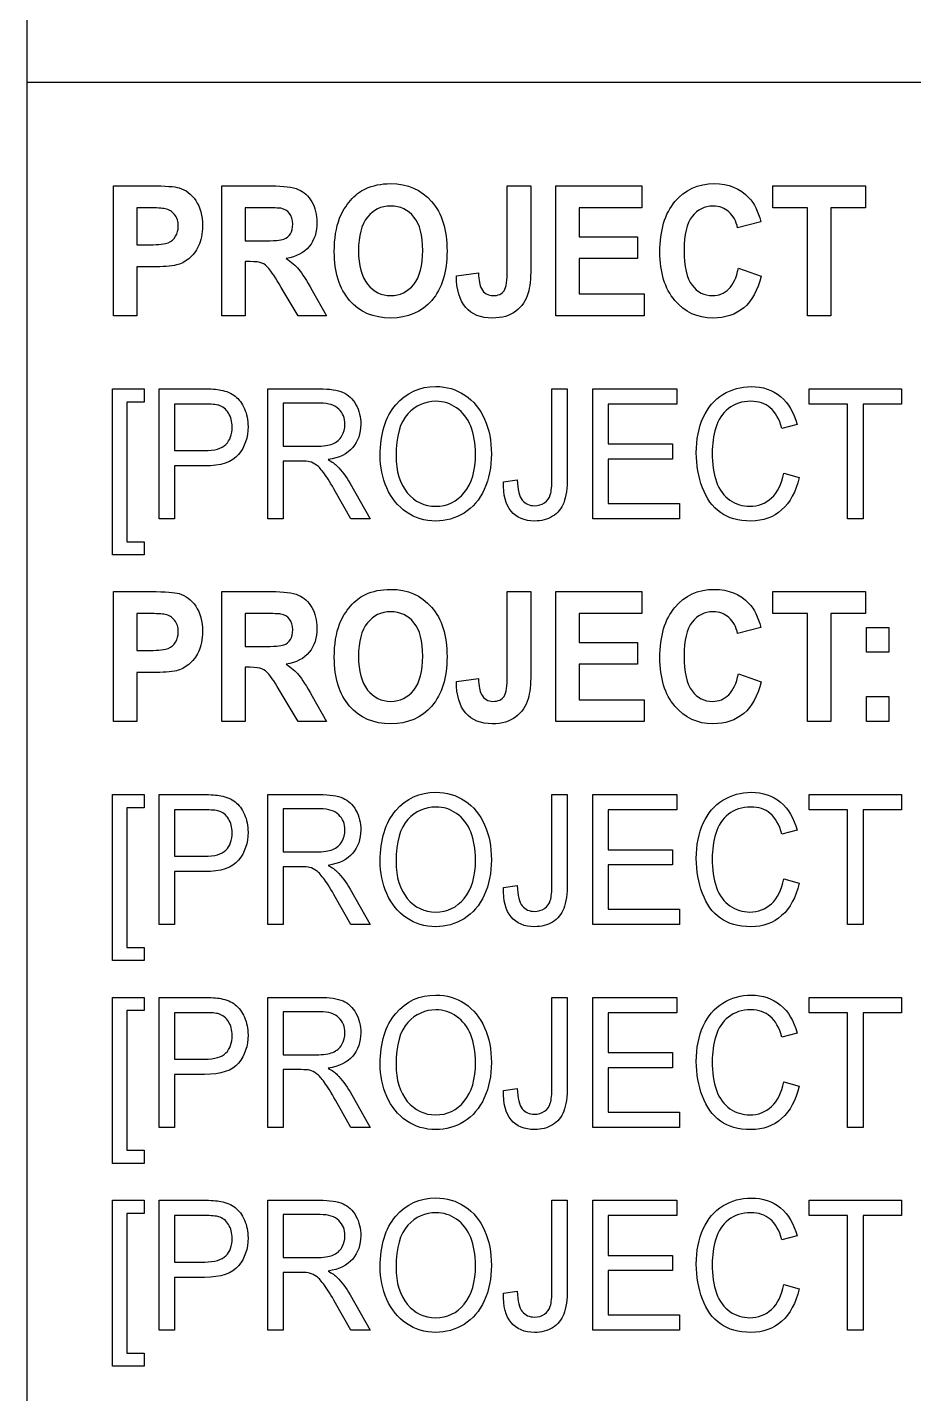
# Model space of a CAD drawing. Header units: millimetres. Extents: x 6 to 858, y 6 to 553.
# Drawn here: x 784.1 to 805.95, y 40.97 to 74.65 of the extents above; entities that cross this region are included whole.
import ezdxf

# ---------------------------------------------------------------- set-up
doc = ezdxf.new("R2010")
doc.units = ezdxf.units.MM
doc.layers.get('0').update_dxf_attribs({"linetype": 'CONTINUOUS'})

msp = doc.modelspace()

# ---------------------------------------------------------------- linework, layer by layer
at = {"color": 7}
for points in [[(784.09998, 9.299996), (784.09998, 550.299996)], [(784.1, 73.29999), (857.91324, 73.29999)], [(786.222758, 67.541306), (786.222758, 70.745346), (787.15137, 70.745346)], [(788.89519, 67.541306), (788.89519, 70.745346), (790.113153, 70.745346)], [(795.933087, 70.745333), (796.5098, 70.745333), (796.5098, 68.717126)], [(795.933087, 68.675601), (795.933087, 70.745333)], [(787.080976, 70.203337), (786.801416, 70.203326)], [(786.801416, 70.203326), (786.801416, 69.294131), (787.118129, 69.294131)], [(789.925468, 70.203319), (789.473871, 70.203319), (789.473871, 69.390296)], [(802.183113, 69.862363), (801.610312, 69.709374)], [(789.473871, 69.390296), (789.901996, 69.390296)], [(787.178731, 68.749925), (786.801416, 68.749925), (786.801416, 67.541306), (786.222758, 67.541306)], [(789.591162, 68.878872), (789.473871, 68.878872), (789.473871, 67.541306), (788.89519, 67.541306)], [(801.629872, 68.719313), (802.190937, 68.520425)], [(794.676049, 68.531354), (795.221466, 68.601291)], [(791.121904, 68.166378), (791.471858, 67.541306), (790.779797, 67.541306), (790.361418, 68.238501)], [(787.352735, 62.539126), (787.352735, 65.743166), (788.433824, 65.743166)], [(790.029079, 62.539126), (790.029079, 65.743166), (791.299798, 65.743166)], [(797.031768, 63.535752), (797.031768, 65.743174), (797.411051, 65.743174), (797.411051, 63.559794)], [(788.465097, 65.365064), (787.731995, 65.365064), (787.731995, 64.219827)], [(791.315446, 65.389105), (790.408339, 65.389105), (790.408339, 64.329105)], [(803.07654, 64.864577), (802.703137, 64.766225)], [(790.408339, 64.329105), (791.223571, 64.329105)], [(787.731995, 64.219827), (788.472921, 64.219827)], [(788.467065, 63.841723), (787.731995, 63.841723), (787.731995, 62.539126), (787.352735, 62.539126)], [(790.8482, 63.961924), (790.408339, 63.961924), (790.408339, 62.539121), (790.029079, 62.539126)], [(802.746146, 63.662513), (803.125406, 63.555423)], [(792.056372, 63.411168), (792.554891, 62.539126), (792.077877, 62.539126), (791.698617, 63.205723)], [(795.835332, 63.448329), (796.177462, 63.500783)], [(786.222758, 57.541306), (786.222758, 60.745346), (787.15137, 60.745346)], [(788.89519, 57.541306), (788.89519, 60.745346), (790.113153, 60.745346)], [(795.933087, 60.745333), (796.5098, 60.745333), (796.5098, 58.717126)], [(795.933087, 58.675601), (795.933087, 60.745333)], [(787.080976, 60.203337), (786.801416, 60.203326)], [(786.801416, 60.203326), (786.801416, 59.294131), (787.118129, 59.294131)], [(789.925468, 60.203319), (789.473871, 60.203319), (789.473871, 59.390296)], [(802.183113, 59.862363), (801.610312, 59.709374)], [(789.473871, 59.390296), (789.901996, 59.390296)], [(787.178731, 58.749925), (786.801416, 58.749925), (786.801416, 57.541306), (786.222758, 57.541306)], [(789.591162, 58.878872), (789.473871, 58.878872), (789.473871, 57.541306), (788.89519, 57.541306)], [(794.676049, 58.531354), (795.221466, 58.601291)], [(801.629872, 58.719313), (802.190937, 58.520425)], [(791.121904, 58.166378), (791.471858, 57.541306), (790.779797, 57.541306), (790.361418, 58.238501)], [(787.352735, 52.539126), (787.352735, 55.743166), (788.433824, 55.743166)], [(790.029079, 52.539126), (790.029079, 55.743166), (791.299798, 55.743166)], [(797.031768, 53.535752), (797.031768, 55.743174), (797.411051, 55.743174), (797.411051, 53.559794)], [(788.465097, 55.365064), (787.731995, 55.365064), (787.731995, 54.219827)], [(791.315446, 55.389105), (790.408339, 55.389105), (790.408339, 54.329105)], [(803.07654, 54.864577), (802.703137, 54.766225)], [(790.408339, 54.329105), (791.223571, 54.329105)], [(787.731995, 54.219827), (788.472921, 54.219827)], [(790.8482, 53.961924), (790.408339, 53.961924), (790.408339, 52.539121), (790.029079, 52.539126)], [(788.467065, 53.841723), (787.731995, 53.841723), (787.731995, 52.539126), (787.352735, 52.539126)], [(802.746146, 53.662513), (803.125406, 53.555423)], [(792.056372, 53.411168), (792.554891, 52.539126), (792.077877, 52.539126), (791.698617, 53.205723)], [(795.835332, 53.448329), (796.177462, 53.500783)], [(787.352735, 47.539126), (787.352735, 50.743166), (788.433824, 50.743166)], [(790.029079, 47.539126), (790.029079, 50.743166), (791.299798, 50.743166)], [(797.031768, 48.535752), (797.031768, 50.743174), (797.411051, 50.743174), (797.411051, 48.559794)], [(788.465097, 50.365064), (787.731995, 50.365064), (787.731995, 49.219827)], [(791.315446, 50.389105), (790.408339, 50.389105), (790.408339, 49.329105)], [(803.07654, 49.864577), (802.703137, 49.766225)], [(787.731995, 49.219827), (788.472921, 49.219827)], [(790.408339, 49.329105), (791.223571, 49.329105)], [(788.467065, 48.841723), (787.731995, 48.841723), (787.731995, 47.539126), (787.352735, 47.539126)], [(790.8482, 48.961924), (790.408339, 48.961924), (790.408339, 47.539121), (790.029079, 47.539126)], [(795.835332, 48.448329), (796.177462, 48.500783)], [(802.746146, 48.662513), (803.125406, 48.555423)], [(792.056372, 48.411168), (792.554891, 47.539126), (792.077877, 47.539126), (791.698617, 48.205723)], [(787.352735, 42.539126), (787.352735, 45.743166), (788.433824, 45.743166)], [(790.029079, 42.539126), (790.029079, 45.743166), (791.299798, 45.743166)], [(797.031768, 43.535752), (797.031768, 45.743174), (797.411051, 45.743174), (797.411051, 43.559794)], [(788.465097, 45.365064), (787.731995, 45.365064), (787.731995, 44.219827)], [(791.315446, 45.389105), (790.408339, 45.389105), (790.408339, 44.329105)], [(803.07654, 44.864577), (802.703137, 44.766225)], [(787.731995, 44.219827), (788.472921, 44.219827)], [(790.408339, 44.329105), (791.223571, 44.329105)], [(788.467065, 43.841723), (787.731995, 43.841723), (787.731995, 42.539126), (787.352735, 42.539126)], [(790.8482, 43.961924), (790.408339, 43.961924), (790.408339, 42.539121), (790.029079, 42.539126)], [(795.835332, 43.448329), (796.177462, 43.500783)], [(802.746146, 43.662513), (803.125406, 43.555423)], [(792.056372, 43.411168), (792.554891, 42.539126), (792.077877, 42.539126), (791.698617, 43.205723)]]:
    msp.add_lwpolyline(points, dxfattribs=at)
for points in [[(797.125611, 67.541293), (797.125611, 70.745333), (799.250658, 70.745333), (799.250658, 70.203313), (797.704292, 70.203313), (797.704292, 69.493003), (799.143135, 69.493003), (799.143135, 68.953167), (797.704292, 68.953167), (797.704292, 68.081128), (799.305404, 68.081128), (799.305404, 67.541293)], [(803.332628, 67.541293), (803.332628, 70.203313), (802.482234, 70.203313), (802.482234, 70.745333), (804.759758, 70.745333), (804.759758, 70.203313), (803.911309, 70.203313), (803.911309, 67.541293)], [(791.667344, 69.123656)], [(792.263618, 69.145497)], [(801.629872, 68.719313)], [(786.203198, 61.649598), (786.203198, 65.743166), (786.979332, 65.743166), (786.979332, 65.417517), (786.555096, 65.417517), (786.555096, 61.975249), (786.979332, 61.975249), (786.979332, 61.649598)], [(798.038574, 62.539134), (798.038574, 65.743174), (800.110844, 65.743174), (800.110844, 65.365072), (798.417857, 65.365072), (798.417857, 64.38375), (800.003321, 64.38375), (800.003321, 64.007835), (798.417857, 64.007835), (798.417857, 62.917236), (800.177325, 62.917236), (800.177325, 62.539134)], [(804.321864, 62.539134), (804.321864, 65.365072), (803.377605, 65.365072), (803.377605, 65.743174), (805.649273, 65.743174), (805.649273, 65.365072), (804.701124, 65.365072), (804.701124, 62.539134)], [(792.799266, 64.099619)], [(793.190262, 64.093071)], [(802.746146, 63.662513)], [(795.835332, 63.448329)], [(797.125611, 57.541293), (797.125611, 60.745333), (799.250658, 60.745333), (799.250658, 60.203313), (797.704292, 60.203313), (797.704292, 59.493003), (799.143135, 59.493003), (799.143135, 58.953167), (797.704292, 58.953167), (797.704292, 58.081128), (799.305404, 58.081128), (799.305404, 57.541293)], [(803.332628, 57.541293), (803.332628, 60.203313), (802.482234, 60.203313), (802.482234, 60.745333), (804.759758, 60.745333), (804.759758, 60.203313), (803.911309, 60.203313), (803.911309, 57.541293)], [(804.791055, 59.24822), (804.791055, 59.862363), (805.340384, 59.862363), (805.340384, 59.24822)], [(791.667344, 59.123656)], [(792.263618, 59.145497)], [(801.629872, 58.719313)], [(804.791055, 57.541293), (804.791055, 58.155436), (805.340384, 58.155436), (805.340384, 57.541293)], [(786.203198, 51.649598), (786.203198, 55.743166), (786.979332, 55.743166), (786.979332, 55.417517), (786.555096, 55.417517), (786.555096, 51.975249), (786.979332, 51.975249), (786.979332, 51.649598)], [(798.038574, 52.539134), (798.038574, 55.743174), (800.110844, 55.743174), (800.110844, 55.365072), (798.417857, 55.365072), (798.417857, 54.38375), (800.003321, 54.38375), (800.003321, 54.007835), (798.417857, 54.007835), (798.417857, 52.917236), (800.177325, 52.917236), (800.177325, 52.539134)], [(804.321864, 52.539134), (804.321864, 55.365072), (803.377605, 55.365072), (803.377605, 55.743174), (805.649273, 55.743174), (805.649273, 55.365072), (804.701124, 55.365072), (804.701124, 52.539134)], [(792.799266, 54.099619)], [(793.190262, 54.093071)], [(802.746146, 53.662513)], [(795.835332, 53.448329)], [(786.203198, 46.649598), (786.203198, 50.743166), (786.979332, 50.743166), (786.979332, 50.417517), (786.555096, 50.417517), (786.555096, 46.975249), (786.979332, 46.975249), (786.979332, 46.649598)], [(798.038574, 47.539134), (798.038574, 50.743174), (800.110844, 50.743174), (800.110844, 50.365072), (798.417857, 50.365072), (798.417857, 49.38375), (800.003321, 49.38375), (800.003321, 49.007835), (798.417857, 49.007835), (798.417857, 47.917236), (800.177325, 47.917236), (800.177325, 47.539134)], [(804.321864, 47.539134), (804.321864, 50.365072), (803.377605, 50.365072), (803.377605, 50.743174), (805.649273, 50.743174), (805.649273, 50.365072), (804.701124, 50.365072), (804.701124, 47.539134)], [(792.799266, 49.099619)], [(793.190262, 49.093071)], [(802.746146, 48.662513)], [(795.835332, 48.448329)], [(786.203198, 41.649598), (786.203198, 45.743166), (786.979332, 45.743166), (786.979332, 45.417517), (786.555096, 45.417517), (786.555096, 41.975249), (786.979332, 41.975249), (786.979332, 41.649598)], [(798.038574, 42.539134), (798.038574, 45.743174), (800.110844, 45.743174), (800.110844, 45.365072), (798.417857, 45.365072), (798.417857, 44.38375), (800.003321, 44.38375), (800.003321, 44.007835), (798.417857, 44.007835), (798.417857, 42.917236), (800.177325, 42.917236), (800.177325, 42.539134)], [(804.321864, 42.539134), (804.321864, 45.365072), (803.377605, 45.365072), (803.377605, 45.743174), (805.649273, 45.743174), (805.649273, 45.365072), (804.701124, 45.365072), (804.701124, 42.539134)], [(792.799266, 44.099619)], [(793.190262, 44.093071)], [(795.835332, 43.448329)], [(802.746146, 43.662513)]]:
    msp.add_lwpolyline(points, close=True, dxfattribs=at)
for points in [[(787.15137, 70.745346), (787.503268, 70.745346), (787.732651, 70.729318), (787.839518, 70.697263)], [(790.113153, 70.745346), (790.419419, 70.745346), (790.641634, 70.716205), (790.779797, 70.657923)], [(792.435655, 70.673222), (792.614204, 70.757731), (792.820122, 70.799986), (793.05341, 70.799986)], [(793.05341, 70.799986), (793.475694, 70.799986), (793.813256, 70.653553), (794.066095, 70.360686)], [(800.063922, 70.356302), (800.31025, 70.652083), (800.634123, 70.799973), (801.035543, 70.799973)], [(801.035543, 70.799973), (801.386145, 70.799973), (801.670922, 70.684138), (801.889872, 70.452467)], [(787.839518, 70.697263), (788.003731, 70.649181), (788.141231, 70.544273), (788.252018, 70.382541)], [(790.779797, 70.657923), (790.919242, 70.601098), (791.030669, 70.499106), (791.11408, 70.351945)], [(792.064196, 70.384728), (792.177591, 70.514405), (792.301411, 70.61057), (792.435655, 70.673222)], [(801.889872, 70.452467), (802.020212, 70.315506), (802.117959, 70.118804), (802.183113, 69.862363)], [(787.497388, 70.181469), (787.428314, 70.196048), (787.28951, 70.203337), (787.080976, 70.203337)], [(787.730027, 70.039409), (787.668777, 70.115174), (787.591231, 70.162528), (787.497388, 70.181469)], [(788.252018, 70.382541), (788.36279, 70.222266), (788.418176, 70.014638), (788.418176, 69.759656)], [(790.347737, 70.192398), (790.300823, 70.199678), (790.160067, 70.203319), (789.925468, 70.203319)], [(790.564751, 70.065634), (790.513918, 70.132658), (790.44158, 70.174912), (790.347737, 70.192398)], [(790.642945, 69.805552), (790.642945, 69.913374), (790.616881, 70.000068), (790.564751, 70.065634)], [(791.11408, 70.351945), (791.19749, 70.204783), (791.239196, 70.036495), (791.239196, 69.847079)], [(791.798316, 69.945428), (791.863486, 70.108617), (791.952113, 70.25505), (792.064196, 70.384728)], [(793.059289, 70.247025), (792.820771, 70.247025), (792.628533, 70.155231), (792.482576, 69.971643)], [(793.63209, 69.976014), (793.488726, 70.156688), (793.297792, 70.247025), (793.059289, 70.247025)], [(794.066095, 70.360686), (794.320231, 70.06782), (794.447299, 69.660576), (794.447299, 69.138955)], [(799.694455, 69.114901), (799.694455, 69.648179), (799.817611, 70.06198), (800.063922, 70.356302)], [(801.006238, 70.247025), (800.793784, 70.247025), (800.621091, 70.161788), (800.488159, 69.991313)], [(801.39721, 70.102778), (801.290343, 70.198942), (801.160019, 70.247025), (801.006238, 70.247025)], [(801.610312, 69.709374), (801.576423, 69.875476), (801.505389, 70.006611), (801.39721, 70.102778)], [(787.821925, 69.750914), (787.821925, 69.867476), (787.791293, 69.963641), (787.730027, 70.039409)], [(787.755444, 69.501757), (787.799765, 69.573153), (787.821925, 69.656205), (787.821925, 69.750914)], [(788.418176, 69.759656), (788.418176, 69.562954), (788.386247, 69.39758), (788.322389, 69.263532)], [(790.584288, 69.565139), (790.623393, 69.629249), (790.642945, 69.709387), (790.642945, 69.805552)], [(791.239196, 69.847079), (791.239196, 69.606667), (791.175986, 69.40778), (791.049566, 69.250419)], [(791.667344, 69.123656), (791.667344, 69.450033), (791.711002, 69.723957), (791.798316, 69.945428)], [(792.482576, 69.971643), (792.336604, 69.789513), (792.263618, 69.514131), (792.263618, 69.145497)], [(793.849081, 69.154241), (793.849081, 69.521416), (793.776751, 69.79534), (793.63209, 69.976014)], [(800.488159, 69.991313), (800.356523, 69.820839), (800.290705, 69.544729), (800.290705, 69.162983)], [(787.575606, 69.344397), (787.652489, 69.37791), (787.712435, 69.430364), (787.755444, 69.501757)], [(789.901996, 69.390296), (790.179604, 69.390296), (790.352945, 69.403408), (790.422019, 69.429634)], [(790.422019, 69.429634), (790.491093, 69.455861), (790.545183, 69.501029), (790.584288, 69.565139)], [(787.118129, 69.294131), (787.346215, 69.294131), (787.498708, 69.310886), (787.575606, 69.344397)], [(788.322389, 69.263532), (788.258531, 69.129484), (788.177072, 69.023849), (788.078014, 68.946625)], [(791.049566, 69.250419), (790.923146, 69.094515), (790.734165, 68.996164), (790.482621, 68.955367)], [(792.044659, 67.921595), (791.793116, 68.213003), (791.667344, 68.61369), (791.667344, 69.123656)], [(792.263618, 69.145497), (792.263618, 68.782693), (792.338556, 68.507312), (792.488432, 68.319354)], [(793.626211, 68.317167), (793.774791, 68.503669), (793.849081, 68.782694), (793.849081, 69.154241)], [(794.447299, 69.138955), (794.447299, 68.621704), (794.321535, 68.216645), (794.070007, 67.923779)], [(800.061978, 67.921582), (799.816962, 68.21299), (799.694455, 68.610763), (799.694455, 69.114901)], [(800.290705, 69.162983), (800.290705, 68.757925), (800.355875, 68.46943), (800.486214, 68.297499)], [(787.778916, 68.79582), (787.640768, 68.765223), (787.440706, 68.749925), (787.178731, 68.749925)], [(788.078014, 68.946625), (787.980267, 68.870858), (787.880567, 68.82059), (787.778916, 68.79582)], [(789.882459, 68.841719), (789.821209, 68.866488), (789.72411, 68.878872), (789.591162, 68.878872)], [(790.05644, 68.708397), (790.001703, 68.773965), (789.943709, 68.818405), (789.882459, 68.841719)], [(790.361418, 68.238501), (790.212837, 68.487655), (790.111178, 68.644287), (790.05644, 68.708397)], [(790.482621, 68.955367), (790.607745, 68.873772), (790.710708, 68.784164), (790.79151, 68.686543)], [(796.5098, 68.717126), (796.5098, 68.451945), (796.488944, 68.247959), (796.447231, 68.10517)], [(801.391354, 68.203519), (801.502141, 68.312797), (801.581647, 68.484728), (801.629872, 68.719313)], [(790.79151, 68.686543), (790.873625, 68.58892), (790.983756, 68.415532), (791.121904, 68.166378)], [(794.906721, 67.751106), (794.754236, 67.928866), (794.677346, 68.188949), (794.676049, 68.531354)], [(795.221466, 68.601291), (795.227948, 68.417705), (795.25206, 68.288028), (795.293804, 68.21226)], [(795.852925, 68.161994), (795.906366, 68.245045), (795.933087, 68.416248), (795.933087, 68.675601)], [(802.190937, 68.520425), (802.104919, 68.170735), (801.961555, 67.910652), (801.760845, 67.740178)], [(792.488432, 68.319354), (792.638309, 68.132852), (792.828595, 68.039601), (793.059289, 68.039601)], [(793.059289, 68.039601), (793.289968, 68.039601), (793.478942, 68.132123), (793.626211, 68.317167)], [(795.293804, 68.21226), (795.356366, 68.097154), (795.451513, 68.039601), (795.579244, 68.039601)], [(795.579244, 68.039601), (795.708272, 68.039601), (795.799499, 68.080399), (795.852925, 68.161994)], [(796.447231, 68.10517), (796.391197, 67.918668), (796.289546, 67.768592), (796.142277, 67.654942)], [(800.486214, 68.297499), (800.616538, 68.125567), (800.785968, 68.039601), (800.994502, 68.039601)], [(800.994502, 68.039601), (801.148283, 68.039601), (801.280567, 68.09424), (801.391354, 68.203519)], [(793.061234, 67.486666), (792.635045, 67.486666), (792.296187, 67.631642), (792.044659, 67.921595)], [(794.070007, 67.923779), (793.818464, 67.63237), (793.482206, 67.486666), (793.061234, 67.486666)], [(795.559684, 67.486653), (795.27686, 67.486653), (795.059205, 67.574804), (794.906721, 67.751106)], [(801.000358, 67.486653), (800.619787, 67.486653), (800.306994, 67.631629), (800.061978, 67.921582)], [(801.760845, 67.740178), (801.561431, 67.571161), (801.307935, 67.486653), (801.000358, 67.486653)], [(796.142277, 67.654942), (795.994993, 67.542749), (795.800795, 67.486653), (795.559684, 67.486653)], [(788.433824, 65.743166), (788.624102, 65.743166), (788.769418, 65.732966), (788.869773, 65.712567)], [(788.869773, 65.712567), (789.010545, 65.686342), (789.1285, 65.636074), (789.223639, 65.561765)], [(791.299798, 65.743166), (791.555261, 65.743166), (791.749458, 65.714025), (791.882391, 65.655743)], [(793.182437, 65.347578), (793.437885, 65.649186), (793.767623, 65.79999), (794.171651, 65.79999)], [(794.171651, 65.79999), (794.436234, 65.79999), (794.674745, 65.729323), (794.887184, 65.58799)], [(801.248645, 65.603297), (801.459787, 65.732975), (801.691778, 65.797814), (801.944618, 65.797814)], [(801.944618, 65.797814), (802.231346, 65.797814), (802.472458, 65.716219), (802.667952, 65.553031)], [(788.818963, 65.336649), (788.75509, 65.355592), (788.637134, 65.365064), (788.465097, 65.365064)], [(789.057459, 65.146506), (788.997505, 65.242671), (788.918006, 65.306052), (788.818963, 65.336649)], [(789.223639, 65.561765), (789.318778, 65.488911), (789.39502, 65.38619), (789.452366, 65.2536)], [(791.780724, 65.242671), (791.682977, 65.340294), (791.527884, 65.389105), (791.315446, 65.389105)], [(791.882391, 65.655743), (792.015323, 65.598918), (792.121542, 65.497654), (792.201048, 65.351949)], [(792.201048, 65.351949), (792.280554, 65.206245), (792.320307, 65.045242), (792.320307, 64.86894)], [(792.799266, 64.099619), (792.799266, 64.631441), (792.92699, 65.047427), (793.182437, 65.347578)], [(794.173619, 65.435009), (793.905131, 65.435009), (793.673788, 65.331559), (793.47959, 65.12466)], [(794.68385, 65.273278), (794.532677, 65.381098), (794.3626, 65.435009), (794.173619, 65.435009)], [(794.887184, 65.58799), (795.099622, 65.446657), (795.261227, 65.249227), (795.371999, 64.995701)], [(800.761863, 65.037236), (800.876554, 65.28639), (801.038815, 65.475077), (801.248645, 65.603297)], [(801.936794, 65.435009), (801.716531, 65.435009), (801.53211, 65.375999), (801.38353, 65.257978)], [(802.413808, 65.275462), (802.287388, 65.381826), (802.128383, 65.435009), (801.936794, 65.435009)], [(802.667952, 65.553031), (802.863446, 65.38984), (802.999642, 65.160356), (803.07654, 64.864577)], [(789.149334, 64.803372), (789.149334, 64.937419), (789.118709, 65.051797), (789.057459, 65.146506)], [(789.452366, 65.2536), (789.511008, 65.121008), (789.540329, 64.975304), (789.540329, 64.816487)], [(791.929312, 64.86894), (791.929312, 65.020471), (791.879782, 65.145048), (791.780724, 65.242671)], [(793.47959, 65.12466), (793.286704, 64.919216), (793.190262, 64.575353), (793.190262, 64.093071)], [(795.029892, 64.820865), (794.951698, 65.016109), (794.83635, 65.166913), (794.68385, 65.273278)], [(800.59177, 64.165195), (800.59177, 64.498858), (800.648468, 64.789539), (800.761863, 65.037236)], [(801.38353, 65.257978), (801.236261, 65.139958), (801.13265, 64.98114), (801.072696, 64.781525)], [(802.703137, 64.766225), (802.636671, 64.999352), (802.540228, 65.169097), (802.413808, 65.275462)], [(788.994912, 64.372816), (789.09786, 64.474809), (789.149334, 64.618327), (789.149334, 64.803372)], [(789.540329, 64.816487), (789.540329, 64.544018), (789.462783, 64.313076), (789.30769, 64.12366)], [(791.853062, 64.580445), (791.903895, 64.669325), (791.929312, 64.76549), (791.929312, 64.86894)], [(792.320307, 64.86894), (792.320307, 64.64164), (792.254489, 64.450038), (792.122854, 64.294135)], [(795.149151, 64.138967), (795.149151, 64.399778), (795.109398, 64.627078), (795.029892, 64.820865)], [(795.371999, 64.995701), (795.484098, 64.743633), (795.540147, 64.457325), (795.540147, 64.136775)], [(801.072696, 64.781525), (801.012742, 64.583367), (800.982766, 64.378652), (800.982766, 64.167379)], [(788.472921, 64.219827), (788.717952, 64.219827), (788.891949, 64.270824), (788.994912, 64.372816)], [(791.223571, 64.329105), (791.396904, 64.329105), (791.532444, 64.348775), (791.630191, 64.388116)], [(791.630191, 64.388116), (791.727938, 64.428912), (791.802228, 64.493022), (791.853062, 64.580445)], [(789.30769, 64.12366), (789.152597, 63.935702), (788.872389, 63.841723), (788.467065, 63.841723)], [(792.122854, 64.294135), (791.991218, 64.138232), (791.7879, 64.039153), (791.5129, 63.996899)], [(791.5129, 63.996899), (791.613255, 63.942988), (791.689497, 63.889806), (791.741627, 63.837352)], [(792.963479, 63.299703), (792.854004, 63.551771), (792.799266, 63.81841), (792.799266, 64.099619)], [(793.190262, 64.093071), (793.190262, 63.706954), (793.2828, 63.402432), (793.467877, 63.179505)], [(794.871536, 63.183876), (795.056613, 63.408261), (795.149151, 63.726624), (795.149151, 64.138967)], [(795.540147, 64.136775), (795.540147, 63.811854), (795.481497, 63.521173), (795.364198, 63.264733)], [(800.742302, 63.306266), (800.641947, 63.572905), (800.59177, 63.859215), (800.59177, 64.165195)], [(800.982766, 64.167379), (800.982766, 63.894912), (801.017958, 63.656686), (801.088344, 63.4527)], [(791.059358, 63.946629), (791.016348, 63.956826), (790.945963, 63.961924), (790.8482, 63.961924)], [(791.231395, 63.861393), (791.175345, 63.90219), (791.118, 63.930602), (791.059358, 63.946629)], [(791.424937, 63.647206), (791.353254, 63.749201), (791.288741, 63.820596), (791.231395, 63.861393)], [(791.741627, 63.837352), (791.852414, 63.723702), (791.957329, 63.58164), (792.056372, 63.411168)], [(802.447049, 63.052741), (802.594317, 63.189703), (802.694016, 63.39296), (802.746146, 63.662513)], [(791.698617, 63.205723), (791.587846, 63.398052), (791.496619, 63.545214), (791.424937, 63.647206)], [(796.02693, 62.727093), (795.893982, 62.888824), (795.830116, 63.129236), (795.835332, 63.448329)], [(796.177462, 63.500783), (796.186567, 63.255999), (796.227616, 63.088438), (796.30061, 62.998101)], [(796.992671, 63.133607), (797.018736, 63.218116), (797.031768, 63.352164), (797.031768, 63.535752)], [(797.411051, 63.559794), (797.411051, 63.291696), (797.381722, 63.084067), (797.323065, 62.936906)], [(801.088344, 63.4527), (801.160026, 63.250171), (801.270806, 63.098638), (801.420682, 62.998101)], [(803.125406, 63.555423), (803.045915, 63.207188), (802.90255, 62.941277), (802.695313, 62.757689)], [(793.446373, 62.703044), (793.233934, 62.848747), (793.07297, 63.047634), (792.963479, 63.299703)], [(793.467877, 63.179505), (793.654251, 62.958034), (793.887538, 62.847299), (794.167739, 62.847299)], [(794.167739, 62.847299), (794.453171, 62.847299), (794.68777, 62.959491), (794.871536, 63.183876)], [(795.364198, 63.264733), (795.246898, 63.008294), (795.080725, 62.813778), (794.865679, 62.681187)], [(796.30061, 62.998101), (796.373604, 62.907764), (796.474615, 62.862596), (796.603643, 62.862596)], [(796.849962, 62.934719), (796.919037, 62.984259), (796.966606, 63.050555), (796.992671, 63.133607)], [(801.184131, 62.694307), (800.991245, 62.83564), (800.843969, 63.039627), (800.742302, 63.306266)], [(801.420682, 62.998101), (801.570559, 62.897566), (801.73282, 62.847299), (801.907465, 62.847299)], [(801.907465, 62.847299), (802.119903, 62.847299), (802.299765, 62.91578), (802.447049, 63.052741)], [(794.169706, 62.484486), (793.899922, 62.484486), (793.658811, 62.557338), (793.446373, 62.703044)], [(794.865679, 62.681187), (794.650633, 62.550053), (794.418642, 62.484486), (794.169706, 62.484486)], [(796.605587, 62.484494), (796.354059, 62.484494), (796.161174, 62.56536), (796.02693, 62.727093)], [(796.603643, 62.862596), (796.698782, 62.862596), (796.780888, 62.886637), (796.849962, 62.934719)], [(797.323065, 62.936906), (797.265719, 62.789745), (797.173836, 62.677552), (797.047416, 62.600329)], [(801.938738, 62.484494), (801.629865, 62.484494), (801.378329, 62.554431), (801.184131, 62.694307)], [(802.695313, 62.757689), (802.489387, 62.575559), (802.237195, 62.484494), (801.938738, 62.484494)], [(797.047416, 62.600329), (796.922293, 62.523105), (796.775016, 62.484494), (796.605587, 62.484494)], [(787.15137, 60.745346), (787.503268, 60.745346), (787.732651, 60.729318), (787.839518, 60.697263)], [(787.839518, 60.697263), (788.003731, 60.649181), (788.141231, 60.544273), (788.252018, 60.382541)], [(790.113153, 60.745346), (790.419419, 60.745346), (790.641634, 60.716205), (790.779797, 60.657923)], [(790.779797, 60.657923), (790.919242, 60.601098), (791.030669, 60.499106), (791.11408, 60.351945)], [(792.064196, 60.384728), (792.177591, 60.514405), (792.301411, 60.61057), (792.435655, 60.673222)], [(792.435655, 60.673222), (792.614204, 60.757731), (792.820122, 60.799986), (793.05341, 60.799986)], [(793.05341, 60.799986), (793.475694, 60.799986), (793.813256, 60.653553), (794.066095, 60.360686)], [(800.063922, 60.356302), (800.31025, 60.652083), (800.634123, 60.799973), (801.035543, 60.799973)], [(801.035543, 60.799973), (801.386145, 60.799973), (801.670922, 60.684138), (801.889872, 60.452467)], [(788.252018, 60.382541), (788.36279, 60.222266), (788.418176, 60.014638), (788.418176, 59.759656)], [(791.11408, 60.351945), (791.19749, 60.204783), (791.239196, 60.036495), (791.239196, 59.847079)], [(791.798316, 59.945428), (791.863486, 60.108617), (791.952113, 60.25505), (792.064196, 60.384728)], [(794.066095, 60.360686), (794.320231, 60.06782), (794.447299, 59.660576), (794.447299, 59.138955)], [(799.694455, 59.114901), (799.694455, 59.648179), (799.817611, 60.06198), (800.063922, 60.356302)], [(801.889872, 60.452467), (802.020212, 60.315506), (802.117959, 60.118804), (802.183113, 59.862363)], [(787.497388, 60.181469), (787.428314, 60.196048), (787.28951, 60.203337), (787.080976, 60.203337)], [(787.730027, 60.039409), (787.668777, 60.115174), (787.591231, 60.162528), (787.497388, 60.181469)], [(787.821925, 59.750914), (787.821925, 59.867476), (787.791293, 59.963641), (787.730027, 60.039409)], [(790.347737, 60.192398), (790.300823, 60.199678), (790.160067, 60.203319), (789.925468, 60.203319)], [(790.564751, 60.065634), (790.513918, 60.132658), (790.44158, 60.174912), (790.347737, 60.192398)], [(790.642945, 59.805552), (790.642945, 59.913374), (790.616881, 60.000068), (790.564751, 60.065634)], [(792.482576, 59.971643), (792.336604, 59.789513), (792.263618, 59.514131), (792.263618, 59.145497)], [(793.059289, 60.247025), (792.820771, 60.247025), (792.628533, 60.155231), (792.482576, 59.971643)], [(793.63209, 59.976014), (793.488726, 60.156688), (793.297792, 60.247025), (793.059289, 60.247025)], [(793.849081, 59.154241), (793.849081, 59.521416), (793.776751, 59.79534), (793.63209, 59.976014)], [(800.488159, 59.991313), (800.356523, 59.820839), (800.290705, 59.544729), (800.290705, 59.162983)], [(801.006238, 60.247025), (800.793784, 60.247025), (800.621091, 60.161788), (800.488159, 59.991313)], [(801.39721, 60.102778), (801.290343, 60.198942), (801.160019, 60.247025), (801.006238, 60.247025)], [(801.610312, 59.709374), (801.576423, 59.875476), (801.505389, 60.006611), (801.39721, 60.102778)], [(787.755444, 59.501757), (787.799765, 59.573153), (787.821925, 59.656205), (787.821925, 59.750914)], [(788.418176, 59.759656), (788.418176, 59.562954), (788.386247, 59.39758), (788.322389, 59.263532)], [(790.584288, 59.565139), (790.623393, 59.629249), (790.642945, 59.709387), (790.642945, 59.805552)], [(791.239196, 59.847079), (791.239196, 59.606667), (791.175986, 59.40778), (791.049566, 59.250419)], [(791.667344, 59.123656), (791.667344, 59.450033), (791.711002, 59.723957), (791.798316, 59.945428)], [(787.118129, 59.294131), (787.346215, 59.294131), (787.498708, 59.310886), (787.575606, 59.344397)], [(787.575606, 59.344397), (787.652489, 59.37791), (787.712435, 59.430364), (787.755444, 59.501757)], [(789.901996, 59.390296), (790.179604, 59.390296), (790.352945, 59.403408), (790.422019, 59.429634)], [(790.422019, 59.429634), (790.491093, 59.455861), (790.545183, 59.501029), (790.584288, 59.565139)], [(788.078014, 58.946625), (787.980267, 58.870858), (787.880567, 58.82059), (787.778916, 58.79582)], [(788.322389, 59.263532), (788.258531, 59.129484), (788.177072, 59.023849), (788.078014, 58.946625)], [(791.049566, 59.250419), (790.923146, 59.094515), (790.734165, 58.996164), (790.482621, 58.955367)], [(790.482621, 58.955367), (790.607745, 58.873772), (790.710708, 58.784164), (790.79151, 58.686543)], [(792.044659, 57.921595), (791.793116, 58.213003), (791.667344, 58.61369), (791.667344, 59.123656)], [(792.263618, 59.145497), (792.263618, 58.782693), (792.338556, 58.507312), (792.488432, 58.319354)], [(793.626211, 58.317167), (793.774791, 58.503669), (793.849081, 58.782694), (793.849081, 59.154241)], [(794.447299, 59.138955), (794.447299, 58.621704), (794.321535, 58.216645), (794.070007, 57.923779)], [(800.061978, 57.921582), (799.816962, 58.21299), (799.694455, 58.610763), (799.694455, 59.114901)], [(800.290705, 59.162983), (800.290705, 58.757925), (800.355875, 58.46943), (800.486214, 58.297499)], [(787.778916, 58.79582), (787.640768, 58.765223), (787.440706, 58.749925), (787.178731, 58.749925)], [(789.882459, 58.841719), (789.821209, 58.866488), (789.72411, 58.878872), (789.591162, 58.878872)], [(790.05644, 58.708397), (790.001703, 58.773965), (789.943709, 58.818405), (789.882459, 58.841719)], [(790.361418, 58.238501), (790.212837, 58.487655), (790.111178, 58.644287), (790.05644, 58.708397)], [(790.79151, 58.686543), (790.873625, 58.58892), (790.983756, 58.415532), (791.121904, 58.166378)], [(795.221466, 58.601291), (795.227948, 58.417705), (795.25206, 58.288028), (795.293804, 58.21226)], [(795.852925, 58.161994), (795.906366, 58.245045), (795.933087, 58.416248), (795.933087, 58.675601)], [(796.5098, 58.717126), (796.5098, 58.451945), (796.488944, 58.247959), (796.447231, 58.10517)], [(801.391354, 58.203519), (801.502141, 58.312797), (801.581647, 58.484728), (801.629872, 58.719313)], [(792.488432, 58.319354), (792.638309, 58.132852), (792.828595, 58.039601), (793.059289, 58.039601)], [(793.059289, 58.039601), (793.289968, 58.039601), (793.478942, 58.132123), (793.626211, 58.317167)], [(794.906721, 57.751106), (794.754236, 57.928866), (794.677346, 58.188949), (794.676049, 58.531354)], [(800.486214, 58.297499), (800.616538, 58.125567), (800.785968, 58.039601), (800.994502, 58.039601)], [(802.190937, 58.520425), (802.104919, 58.170735), (801.961555, 57.910652), (801.760845, 57.740178)], [(795.293804, 58.21226), (795.356366, 58.097154), (795.451513, 58.039601), (795.579244, 58.039601)], [(795.579244, 58.039601), (795.708272, 58.039601), (795.799499, 58.080399), (795.852925, 58.161994)], [(796.447231, 58.10517), (796.391197, 57.918668), (796.289546, 57.768592), (796.142277, 57.654942)], [(800.994502, 58.039601), (801.148283, 58.039601), (801.280567, 58.09424), (801.391354, 58.203519)], [(793.061234, 57.486666), (792.635045, 57.486666), (792.296187, 57.631642), (792.044659, 57.921595)], [(794.070007, 57.923779), (793.818464, 57.63237), (793.482206, 57.486666), (793.061234, 57.486666)], [(795.559684, 57.486653), (795.27686, 57.486653), (795.059205, 57.574804), (794.906721, 57.751106)], [(796.142277, 57.654942), (795.994993, 57.542749), (795.800795, 57.486653), (795.559684, 57.486653)], [(801.000358, 57.486653), (800.619787, 57.486653), (800.306994, 57.631629), (800.061978, 57.921582)], [(801.760845, 57.740178), (801.561431, 57.571161), (801.307935, 57.486653), (801.000358, 57.486653)], [(788.433824, 55.743166), (788.624102, 55.743166), (788.769418, 55.732966), (788.869773, 55.712567)], [(788.869773, 55.712567), (789.010545, 55.686342), (789.1285, 55.636074), (789.223639, 55.561765)], [(791.299798, 55.743166), (791.555261, 55.743166), (791.749458, 55.714025), (791.882391, 55.655743)], [(791.882391, 55.655743), (792.015323, 55.598918), (792.121542, 55.497654), (792.201048, 55.351949)], [(793.182437, 55.347578), (793.437885, 55.649186), (793.767623, 55.79999), (794.171651, 55.79999)], [(794.171651, 55.79999), (794.436234, 55.79999), (794.674745, 55.729323), (794.887184, 55.58799)], [(794.887184, 55.58799), (795.099622, 55.446657), (795.261227, 55.249227), (795.371999, 54.995701)], [(800.761863, 55.037236), (800.876554, 55.28639), (801.038815, 55.475077), (801.248645, 55.603297)], [(801.248645, 55.603297), (801.459787, 55.732975), (801.691778, 55.797814), (801.944618, 55.797814)], [(801.944618, 55.797814), (802.231346, 55.797814), (802.472458, 55.716219), (802.667952, 55.553031)], [(788.818963, 55.336649), (788.75509, 55.355592), (788.637134, 55.365064), (788.465097, 55.365064)], [(789.057459, 55.146506), (788.997505, 55.242671), (788.918006, 55.306052), (788.818963, 55.336649)], [(789.223639, 55.561765), (789.318778, 55.488911), (789.39502, 55.38619), (789.452366, 55.2536)], [(789.452366, 55.2536), (789.511008, 55.121008), (789.540329, 54.975304), (789.540329, 54.816487)], [(791.780724, 55.242671), (791.682977, 55.340294), (791.527884, 55.389105), (791.315446, 55.389105)], [(791.929312, 54.86894), (791.929312, 55.020471), (791.879782, 55.145048), (791.780724, 55.242671)], [(792.201048, 55.351949), (792.280554, 55.206245), (792.320307, 55.045242), (792.320307, 54.86894)], [(792.799266, 54.099619), (792.799266, 54.631441), (792.92699, 55.047427), (793.182437, 55.347578)], [(794.173619, 55.435009), (793.905131, 55.435009), (793.673788, 55.331559), (793.47959, 55.12466)], [(794.68385, 55.273278), (794.532677, 55.381098), (794.3626, 55.435009), (794.173619, 55.435009)], [(795.029892, 54.820865), (794.951698, 55.016109), (794.83635, 55.166913), (794.68385, 55.273278)], [(801.38353, 55.257978), (801.236261, 55.139958), (801.13265, 54.98114), (801.072696, 54.781525)], [(801.936794, 55.435009), (801.716531, 55.435009), (801.53211, 55.375999), (801.38353, 55.257978)], [(802.413808, 55.275462), (802.287388, 55.381826), (802.128383, 55.435009), (801.936794, 55.435009)], [(802.703137, 54.766225), (802.636671, 54.999352), (802.540228, 55.169097), (802.413808, 55.275462)], [(802.667952, 55.553031), (802.863446, 55.38984), (802.999642, 55.160356), (803.07654, 54.864577)], [(789.149334, 54.803372), (789.149334, 54.937419), (789.118709, 55.051797), (789.057459, 55.146506)], [(793.47959, 55.12466), (793.286704, 54.919216), (793.190262, 54.575353), (793.190262, 54.093071)], [(795.371999, 54.995701), (795.484098, 54.743633), (795.540147, 54.457325), (795.540147, 54.136775)], [(800.59177, 54.165195), (800.59177, 54.498858), (800.648468, 54.789539), (800.761863, 55.037236)], [(788.994912, 54.372816), (789.09786, 54.474809), (789.149334, 54.618327), (789.149334, 54.803372)], [(789.540329, 54.816487), (789.540329, 54.544018), (789.462783, 54.313076), (789.30769, 54.12366)], [(791.630191, 54.388116), (791.727938, 54.428912), (791.802228, 54.493022), (791.853062, 54.580445)], [(791.853062, 54.580445), (791.903895, 54.669325), (791.929312, 54.76549), (791.929312, 54.86894)], [(792.320307, 54.86894), (792.320307, 54.64164), (792.254489, 54.450038), (792.122854, 54.294135)], [(795.149151, 54.138967), (795.149151, 54.399778), (795.109398, 54.627078), (795.029892, 54.820865)], [(801.072696, 54.781525), (801.012742, 54.583367), (800.982766, 54.378652), (800.982766, 54.167379)], [(788.472921, 54.219827), (788.717952, 54.219827), (788.891949, 54.270824), (788.994912, 54.372816)], [(791.223571, 54.329105), (791.396904, 54.329105), (791.532444, 54.348775), (791.630191, 54.388116)], [(792.122854, 54.294135), (791.991218, 54.138232), (791.7879, 54.039153), (791.5129, 53.996899)], [(789.30769, 54.12366), (789.152597, 53.935702), (788.872389, 53.841723), (788.467065, 53.841723)], [(791.059358, 53.946629), (791.016348, 53.956826), (790.945963, 53.961924), (790.8482, 53.961924)], [(791.231395, 53.861393), (791.175345, 53.90219), (791.118, 53.930602), (791.059358, 53.946629)], [(791.5129, 53.996899), (791.613255, 53.942988), (791.689497, 53.889806), (791.741627, 53.837352)], [(792.963479, 53.299703), (792.854004, 53.551771), (792.799266, 53.81841), (792.799266, 54.099619)], [(793.190262, 54.093071), (793.190262, 53.706954), (793.2828, 53.402432), (793.467877, 53.179505)], [(794.871536, 53.183876), (795.056613, 53.408261), (795.149151, 53.726624), (795.149151, 54.138967)], [(795.540147, 54.136775), (795.540147, 53.811854), (795.481497, 53.521173), (795.364198, 53.264733)], [(800.742302, 53.306266), (800.641947, 53.572905), (800.59177, 53.859215), (800.59177, 54.165195)], [(800.982766, 54.167379), (800.982766, 53.894912), (801.017958, 53.656686), (801.088344, 53.4527)], [(791.424937, 53.647206), (791.353254, 53.749201), (791.288741, 53.820596), (791.231395, 53.861393)], [(791.698617, 53.205723), (791.587846, 53.398052), (791.496619, 53.545214), (791.424937, 53.647206)], [(791.741627, 53.837352), (791.852414, 53.723702), (791.957329, 53.58164), (792.056372, 53.411168)], [(797.411051, 53.559794), (797.411051, 53.291696), (797.381722, 53.084067), (797.323065, 52.936906)], [(802.447049, 53.052741), (802.594317, 53.189703), (802.694016, 53.39296), (802.746146, 53.662513)], [(803.125406, 53.555423), (803.045915, 53.207188), (802.90255, 52.941277), (802.695313, 52.757689)], [(793.446373, 52.703044), (793.233934, 52.848747), (793.07297, 53.047634), (792.963479, 53.299703)], [(795.364198, 53.264733), (795.246898, 53.008294), (795.080725, 52.813778), (794.865679, 52.681187)], [(796.02693, 52.727093), (795.893982, 52.888824), (795.830116, 53.129236), (795.835332, 53.448329)], [(796.177462, 53.500783), (796.186567, 53.255999), (796.227616, 53.088438), (796.30061, 52.998101)], [(796.992671, 53.133607), (797.018736, 53.218116), (797.031768, 53.352164), (797.031768, 53.535752)], [(801.184131, 52.694307), (800.991245, 52.83564), (800.843969, 53.039627), (800.742302, 53.306266)], [(801.088344, 53.4527), (801.160026, 53.250171), (801.270806, 53.098638), (801.420682, 52.998101)], [(793.467877, 53.179505), (793.654251, 52.958034), (793.887538, 52.847299), (794.167739, 52.847299)], [(794.167739, 52.847299), (794.453171, 52.847299), (794.68777, 52.959491), (794.871536, 53.183876)], [(796.30061, 52.998101), (796.373604, 52.907764), (796.474615, 52.862596), (796.603643, 52.862596)], [(796.603643, 52.862596), (796.698782, 52.862596), (796.780888, 52.886637), (796.849962, 52.934719)], [(796.849962, 52.934719), (796.919037, 52.984259), (796.966606, 53.050555), (796.992671, 53.133607)], [(797.323065, 52.936906), (797.265719, 52.789745), (797.173836, 52.677552), (797.047416, 52.600329)], [(801.420682, 52.998101), (801.570559, 52.897566), (801.73282, 52.847299), (801.907465, 52.847299)], [(801.907465, 52.847299), (802.119903, 52.847299), (802.299765, 52.91578), (802.447049, 53.052741)], [(794.169706, 52.484486), (793.899922, 52.484486), (793.658811, 52.557338), (793.446373, 52.703044)], [(794.865679, 52.681187), (794.650633, 52.550053), (794.418642, 52.484486), (794.169706, 52.484486)], [(796.605587, 52.484494), (796.354059, 52.484494), (796.161174, 52.56536), (796.02693, 52.727093)], [(797.047416, 52.600329), (796.922293, 52.523105), (796.775016, 52.484494), (796.605587, 52.484494)], [(801.938738, 52.484494), (801.629865, 52.484494), (801.378329, 52.554431), (801.184131, 52.694307)], [(802.695313, 52.757689), (802.489387, 52.575559), (802.237195, 52.484494), (801.938738, 52.484494)], [(788.433824, 50.743166), (788.624102, 50.743166), (788.769418, 50.732966), (788.869773, 50.712567)], [(788.869773, 50.712567), (789.010545, 50.686342), (789.1285, 50.636074), (789.223639, 50.561765)], [(789.223639, 50.561765), (789.318778, 50.488911), (789.39502, 50.38619), (789.452366, 50.2536)], [(791.299798, 50.743166), (791.555261, 50.743166), (791.749458, 50.714025), (791.882391, 50.655743)], [(791.882391, 50.655743), (792.015323, 50.598918), (792.121542, 50.497654), (792.201048, 50.351949)], [(793.182437, 50.347578), (793.437885, 50.649186), (793.767623, 50.79999), (794.171651, 50.79999)], [(794.171651, 50.79999), (794.436234, 50.79999), (794.674745, 50.729323), (794.887184, 50.58799)], [(794.887184, 50.58799), (795.099622, 50.446657), (795.261227, 50.249227), (795.371999, 49.995701)], [(800.761863, 50.037236), (800.876554, 50.28639), (801.038815, 50.475077), (801.248645, 50.603297)], [(801.248645, 50.603297), (801.459787, 50.732975), (801.691778, 50.797814), (801.944618, 50.797814)], [(801.944618, 50.797814), (802.231346, 50.797814), (802.472458, 50.716219), (802.667952, 50.553031)], [(802.667952, 50.553031), (802.863446, 50.38984), (802.999642, 50.160356), (803.07654, 49.864577)], [(788.818963, 50.336649), (788.75509, 50.355592), (788.637134, 50.365064), (788.465097, 50.365064)], [(789.057459, 50.146506), (788.997505, 50.242671), (788.918006, 50.306052), (788.818963, 50.336649)], [(789.452366, 50.2536), (789.511008, 50.121008), (789.540329, 49.975304), (789.540329, 49.816487)], [(791.780724, 50.242671), (791.682977, 50.340294), (791.527884, 50.389105), (791.315446, 50.389105)], [(791.929312, 49.86894), (791.929312, 50.020471), (791.879782, 50.145048), (791.780724, 50.242671)], [(792.201048, 50.351949), (792.280554, 50.206245), (792.320307, 50.045242), (792.320307, 49.86894)], [(792.799266, 49.099619), (792.799266, 49.631441), (792.92699, 50.047427), (793.182437, 50.347578)], [(794.173619, 50.435009), (793.905131, 50.435009), (793.673788, 50.331559), (793.47959, 50.12466)], [(794.68385, 50.273278), (794.532677, 50.381098), (794.3626, 50.435009), (794.173619, 50.435009)], [(795.029892, 49.820865), (794.951698, 50.016109), (794.83635, 50.166913), (794.68385, 50.273278)], [(801.38353, 50.257978), (801.236261, 50.139958), (801.13265, 49.98114), (801.072696, 49.781525)], [(801.936794, 50.435009), (801.716531, 50.435009), (801.53211, 50.375999), (801.38353, 50.257978)], [(802.413808, 50.275462), (802.287388, 50.381826), (802.128383, 50.435009), (801.936794, 50.435009)], [(802.703137, 49.766225), (802.636671, 49.999352), (802.540228, 50.169097), (802.413808, 50.275462)], [(789.149334, 49.803372), (789.149334, 49.937419), (789.118709, 50.051797), (789.057459, 50.146506)], [(791.853062, 49.580445), (791.903895, 49.669325), (791.929312, 49.76549), (791.929312, 49.86894)], [(792.320307, 49.86894), (792.320307, 49.64164), (792.254489, 49.450038), (792.122854, 49.294135)], [(793.47959, 50.12466), (793.286704, 49.919216), (793.190262, 49.575353), (793.190262, 49.093071)], [(795.371999, 49.995701), (795.484098, 49.743633), (795.540147, 49.457325), (795.540147, 49.136775)], [(800.59177, 49.165195), (800.59177, 49.498858), (800.648468, 49.789539), (800.761863, 50.037236)], [(788.994912, 49.372816), (789.09786, 49.474809), (789.149334, 49.618327), (789.149334, 49.803372)], [(789.540329, 49.816487), (789.540329, 49.544018), (789.462783, 49.313076), (789.30769, 49.12366)], [(791.630191, 49.388116), (791.727938, 49.428912), (791.802228, 49.493022), (791.853062, 49.580445)], [(795.149151, 49.138967), (795.149151, 49.399778), (795.109398, 49.627078), (795.029892, 49.820865)], [(801.072696, 49.781525), (801.012742, 49.583367), (800.982766, 49.378652), (800.982766, 49.167379)], [(788.472921, 49.219827), (788.717952, 49.219827), (788.891949, 49.270824), (788.994912, 49.372816)], [(791.223571, 49.329105), (791.396904, 49.329105), (791.532444, 49.348775), (791.630191, 49.388116)], [(792.122854, 49.294135), (791.991218, 49.138232), (791.7879, 49.039153), (791.5129, 48.996899)], [(789.30769, 49.12366), (789.152597, 48.935702), (788.872389, 48.841723), (788.467065, 48.841723)], [(791.059358, 48.946629), (791.016348, 48.956826), (790.945963, 48.961924), (790.8482, 48.961924)], [(791.231395, 48.861393), (791.175345, 48.90219), (791.118, 48.930602), (791.059358, 48.946629)], [(791.424937, 48.647206), (791.353254, 48.749201), (791.288741, 48.820596), (791.231395, 48.861393)], [(791.5129, 48.996899), (791.613255, 48.942988), (791.689497, 48.889806), (791.741627, 48.837352)], [(791.741627, 48.837352), (791.852414, 48.723702), (791.957329, 48.58164), (792.056372, 48.411168)], [(792.963479, 48.299703), (792.854004, 48.551771), (792.799266, 48.81841), (792.799266, 49.099619)], [(793.190262, 49.093071), (793.190262, 48.706954), (793.2828, 48.402432), (793.467877, 48.179505)], [(794.871536, 48.183876), (795.056613, 48.408261), (795.149151, 48.726624), (795.149151, 49.138967)], [(795.540147, 49.136775), (795.540147, 48.811854), (795.481497, 48.521173), (795.364198, 48.264733)], [(800.742302, 48.306266), (800.641947, 48.572905), (800.59177, 48.859215), (800.59177, 49.165195)], [(800.982766, 49.167379), (800.982766, 48.894912), (801.017958, 48.656686), (801.088344, 48.4527)], [(791.698617, 48.205723), (791.587846, 48.398052), (791.496619, 48.545214), (791.424937, 48.647206)], [(796.177462, 48.500783), (796.186567, 48.255999), (796.227616, 48.088438), (796.30061, 47.998101)], [(796.992671, 48.133607), (797.018736, 48.218116), (797.031768, 48.352164), (797.031768, 48.535752)], [(797.411051, 48.559794), (797.411051, 48.291696), (797.381722, 48.084067), (797.323065, 47.936906)], [(802.447049, 48.052741), (802.594317, 48.189703), (802.694016, 48.39296), (802.746146, 48.662513)], [(803.125406, 48.555423), (803.045915, 48.207188), (802.90255, 47.941277), (802.695313, 47.757689)], [(793.446373, 47.703044), (793.233934, 47.848747), (793.07297, 48.047634), (792.963479, 48.299703)], [(793.467877, 48.179505), (793.654251, 47.958034), (793.887538, 47.847299), (794.167739, 47.847299)], [(794.167739, 47.847299), (794.453171, 47.847299), (794.68777, 47.959491), (794.871536, 48.183876)], [(795.364198, 48.264733), (795.246898, 48.008294), (795.080725, 47.813778), (794.865679, 47.681187)], [(796.02693, 47.727093), (795.893982, 47.888824), (795.830116, 48.129236), (795.835332, 48.448329)], [(801.184131, 47.694307), (800.991245, 47.83564), (800.843969, 48.039627), (800.742302, 48.306266)], [(801.088344, 48.4527), (801.160026, 48.250171), (801.270806, 48.098638), (801.420682, 47.998101)], [(796.30061, 47.998101), (796.373604, 47.907764), (796.474615, 47.862596), (796.603643, 47.862596)], [(796.603643, 47.862596), (796.698782, 47.862596), (796.780888, 47.886637), (796.849962, 47.934719)], [(796.849962, 47.934719), (796.919037, 47.984259), (796.966606, 48.050555), (796.992671, 48.133607)], [(797.323065, 47.936906), (797.265719, 47.789745), (797.173836, 47.677552), (797.047416, 47.600329)], [(801.420682, 47.998101), (801.570559, 47.897566), (801.73282, 47.847299), (801.907465, 47.847299)], [(801.907465, 47.847299), (802.119903, 47.847299), (802.299765, 47.91578), (802.447049, 48.052741)], [(794.169706, 47.484486), (793.899922, 47.484486), (793.658811, 47.557338), (793.446373, 47.703044)], [(794.865679, 47.681187), (794.650633, 47.550053), (794.418642, 47.484486), (794.169706, 47.484486)], [(796.605587, 47.484494), (796.354059, 47.484494), (796.161174, 47.56536), (796.02693, 47.727093)], [(797.047416, 47.600329), (796.922293, 47.523105), (796.775016, 47.484494), (796.605587, 47.484494)], [(801.938738, 47.484494), (801.629865, 47.484494), (801.378329, 47.554431), (801.184131, 47.694307)], [(802.695313, 47.757689), (802.489387, 47.575559), (802.237195, 47.484494), (801.938738, 47.484494)], [(788.433824, 45.743166), (788.624102, 45.743166), (788.769418, 45.732966), (788.869773, 45.712567)], [(788.869773, 45.712567), (789.010545, 45.686342), (789.1285, 45.636074), (789.223639, 45.561765)], [(789.223639, 45.561765), (789.318778, 45.488911), (789.39502, 45.38619), (789.452366, 45.2536)], [(791.299798, 45.743166), (791.555261, 45.743166), (791.749458, 45.714025), (791.882391, 45.655743)], [(791.882391, 45.655743), (792.015323, 45.598918), (792.121542, 45.497654), (792.201048, 45.351949)], [(793.182437, 45.347578), (793.437885, 45.649186), (793.767623, 45.79999), (794.171651, 45.79999)], [(794.171651, 45.79999), (794.436234, 45.79999), (794.674745, 45.729323), (794.887184, 45.58799)], [(794.887184, 45.58799), (795.099622, 45.446657), (795.261227, 45.249227), (795.371999, 44.995701)], [(800.761863, 45.037236), (800.876554, 45.28639), (801.038815, 45.475077), (801.248645, 45.603297)], [(801.248645, 45.603297), (801.459787, 45.732975), (801.691778, 45.797814), (801.944618, 45.797814)], [(801.944618, 45.797814), (802.231346, 45.797814), (802.472458, 45.716219), (802.667952, 45.553031)], [(802.667952, 45.553031), (802.863446, 45.38984), (802.999642, 45.160356), (803.07654, 44.864577)], [(788.818963, 45.336649), (788.75509, 45.355592), (788.637134, 45.365064), (788.465097, 45.365064)], [(789.057459, 45.146506), (788.997505, 45.242671), (788.918006, 45.306052), (788.818963, 45.336649)], [(789.149334, 44.803372), (789.149334, 44.937419), (789.118709, 45.051797), (789.057459, 45.146506)], [(789.452366, 45.2536), (789.511008, 45.121008), (789.540329, 44.975304), (789.540329, 44.816487)], [(791.780724, 45.242671), (791.682977, 45.340294), (791.527884, 45.389105), (791.315446, 45.389105)], [(791.929312, 44.86894), (791.929312, 45.020471), (791.879782, 45.145048), (791.780724, 45.242671)], [(792.201048, 45.351949), (792.280554, 45.206245), (792.320307, 45.045242), (792.320307, 44.86894)], [(792.799266, 44.099619), (792.799266, 44.631441), (792.92699, 45.047427), (793.182437, 45.347578)], [(794.173619, 45.435009), (793.905131, 45.435009), (793.673788, 45.331559), (793.47959, 45.12466)], [(794.68385, 45.273278), (794.532677, 45.381098), (794.3626, 45.435009), (794.173619, 45.435009)], [(795.029892, 44.820865), (794.951698, 45.016109), (794.83635, 45.166913), (794.68385, 45.273278)], [(801.38353, 45.257978), (801.236261, 45.139958), (801.13265, 44.98114), (801.072696, 44.781525)], [(801.936794, 45.435009), (801.716531, 45.435009), (801.53211, 45.375999), (801.38353, 45.257978)], [(802.413808, 45.275462), (802.287388, 45.381826), (802.128383, 45.435009), (801.936794, 45.435009)], [(802.703137, 44.766225), (802.636671, 44.999352), (802.540228, 45.169097), (802.413808, 45.275462)], [(788.994912, 44.372816), (789.09786, 44.474809), (789.149334, 44.618327), (789.149334, 44.803372)], [(789.540329, 44.816487), (789.540329, 44.544018), (789.462783, 44.313076), (789.30769, 44.12366)], [(791.853062, 44.580445), (791.903895, 44.669325), (791.929312, 44.76549), (791.929312, 44.86894)], [(792.320307, 44.86894), (792.320307, 44.64164), (792.254489, 44.450038), (792.122854, 44.294135)], [(793.47959, 45.12466), (793.286704, 44.919216), (793.190262, 44.575353), (793.190262, 44.093071)], [(795.149151, 44.138967), (795.149151, 44.399778), (795.109398, 44.627078), (795.029892, 44.820865)], [(795.371999, 44.995701), (795.484098, 44.743633), (795.540147, 44.457325), (795.540147, 44.136775)], [(800.59177, 44.165195), (800.59177, 44.498858), (800.648468, 44.789539), (800.761863, 45.037236)], [(791.630191, 44.388116), (791.727938, 44.428912), (791.802228, 44.493022), (791.853062, 44.580445)], [(801.072696, 44.781525), (801.012742, 44.583367), (800.982766, 44.378652), (800.982766, 44.167379)], [(789.30769, 44.12366), (789.152597, 43.935702), (788.872389, 43.841723), (788.467065, 43.841723)], [(788.472921, 44.219827), (788.717952, 44.219827), (788.891949, 44.270824), (788.994912, 44.372816)], [(791.223571, 44.329105), (791.396904, 44.329105), (791.532444, 44.348775), (791.630191, 44.388116)], [(792.122854, 44.294135), (791.991218, 44.138232), (791.7879, 44.039153), (791.5129, 43.996899)], [(794.871536, 43.183876), (795.056613, 43.408261), (795.149151, 43.726624), (795.149151, 44.138967)], [(795.540147, 44.136775), (795.540147, 43.811854), (795.481497, 43.521173), (795.364198, 43.264733)], [(800.742302, 43.306266), (800.641947, 43.572905), (800.59177, 43.859215), (800.59177, 44.165195)], [(800.982766, 44.167379), (800.982766, 43.894912), (801.017958, 43.656686), (801.088344, 43.4527)], [(791.059358, 43.946629), (791.016348, 43.956826), (790.945963, 43.961924), (790.8482, 43.961924)], [(791.231395, 43.861393), (791.175345, 43.90219), (791.118, 43.930602), (791.059358, 43.946629)], [(791.424937, 43.647206), (791.353254, 43.749201), (791.288741, 43.820596), (791.231395, 43.861393)], [(791.5129, 43.996899), (791.613255, 43.942988), (791.689497, 43.889806), (791.741627, 43.837352)], [(791.741627, 43.837352), (791.852414, 43.723702), (791.957329, 43.58164), (792.056372, 43.411168)], [(792.963479, 43.299703), (792.854004, 43.551771), (792.799266, 43.81841), (792.799266, 44.099619)], [(793.190262, 44.093071), (793.190262, 43.706954), (793.2828, 43.402432), (793.467877, 43.179505)], [(791.698617, 43.205723), (791.587846, 43.398052), (791.496619, 43.545214), (791.424937, 43.647206)], [(796.02693, 42.727093), (795.893982, 42.888824), (795.830116, 43.129236), (795.835332, 43.448329)], [(796.177462, 43.500783), (796.186567, 43.255999), (796.227616, 43.088438), (796.30061, 42.998101)], [(796.992671, 43.133607), (797.018736, 43.218116), (797.031768, 43.352164), (797.031768, 43.535752)], [(797.411051, 43.559794), (797.411051, 43.291696), (797.381722, 43.084067), (797.323065, 42.936906)], [(801.088344, 43.4527), (801.160026, 43.250171), (801.270806, 43.098638), (801.420682, 42.998101)], [(802.447049, 43.052741), (802.594317, 43.189703), (802.694016, 43.39296), (802.746146, 43.662513)], [(803.125406, 43.555423), (803.045915, 43.207188), (802.90255, 42.941277), (802.695313, 42.757689)], [(793.446373, 42.703044), (793.233934, 42.848747), (793.07297, 43.047634), (792.963479, 43.299703)], [(793.467877, 43.179505), (793.654251, 42.958034), (793.887538, 42.847299), (794.167739, 42.847299)], [(794.167739, 42.847299), (794.453171, 42.847299), (794.68777, 42.959491), (794.871536, 43.183876)], [(795.364198, 43.264733), (795.246898, 43.008294), (795.080725, 42.813778), (794.865679, 42.681187)], [(796.849962, 42.934719), (796.919037, 42.984259), (796.966606, 43.050555), (796.992671, 43.133607)], [(801.184131, 42.694307), (800.991245, 42.83564), (800.843969, 43.039627), (800.742302, 43.306266)], [(796.30061, 42.998101), (796.373604, 42.907764), (796.474615, 42.862596), (796.603643, 42.862596)], [(796.603643, 42.862596), (796.698782, 42.862596), (796.780888, 42.886637), (796.849962, 42.934719)], [(797.323065, 42.936906), (797.265719, 42.789745), (797.173836, 42.677552), (797.047416, 42.600329)], [(801.420682, 42.998101), (801.570559, 42.897566), (801.73282, 42.847299), (801.907465, 42.847299)], [(801.907465, 42.847299), (802.119903, 42.847299), (802.299765, 42.91578), (802.447049, 43.052741)], [(794.169706, 42.484486), (793.899922, 42.484486), (793.658811, 42.557338), (793.446373, 42.703044)], [(794.865679, 42.681187), (794.650633, 42.550053), (794.418642, 42.484486), (794.169706, 42.484486)], [(796.605587, 42.484494), (796.354059, 42.484494), (796.161174, 42.56536), (796.02693, 42.727093)], [(797.047416, 42.600329), (796.922293, 42.523105), (796.775016, 42.484494), (796.605587, 42.484494)], [(801.938738, 42.484494), (801.629865, 42.484494), (801.378329, 42.554431), (801.184131, 42.694307)], [(802.695313, 42.757689), (802.489387, 42.575559), (802.237195, 42.484494), (801.938738, 42.484494)]]:
    msp.add_open_spline(points, degree=3, dxfattribs=at)

doc.saveas('drawing.dxf')
